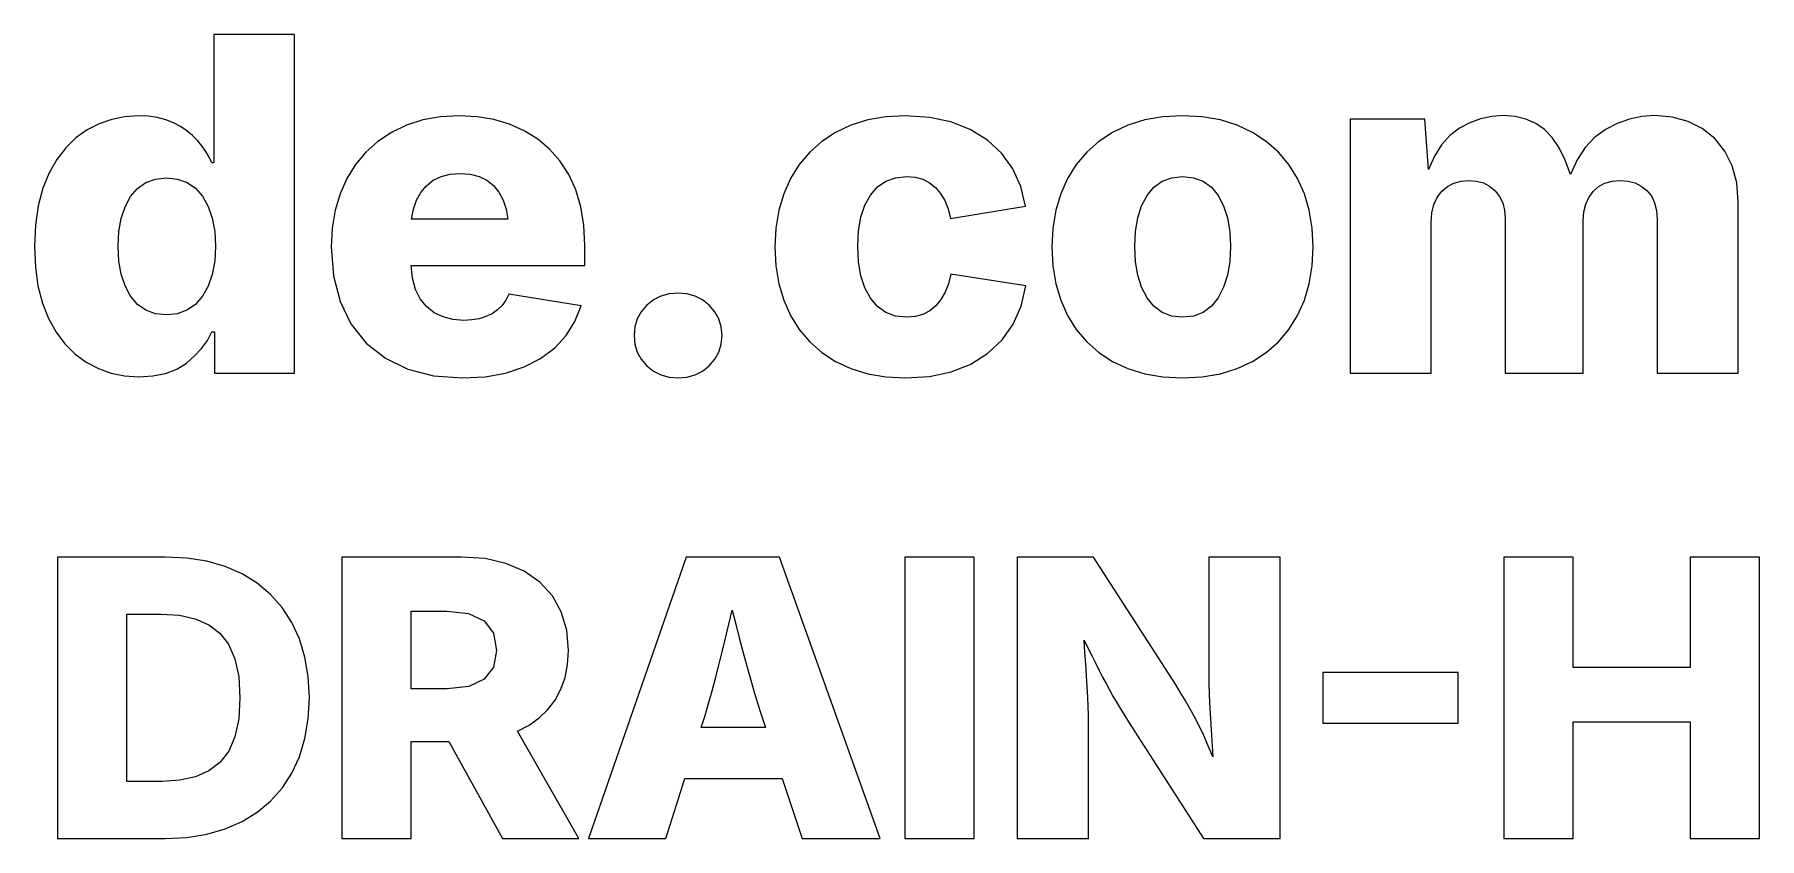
# Model space of a CAD drawing. Header units: metres. Extents: x 1 to 113, y 1 to 12.
# Drawn here: x 34.66 to 55.46, y 1.85 to 11.54 of the extents above; entities that cross this region are included whole.
import ezdxf

# ---------------------------------------------------------------- set-up
doc = ezdxf.new("R2010")
doc.units = ezdxf.units.M

msp = doc.modelspace()

# ---------------------------------------------------------------- linework, layer by layer
for p, q in [((37.8, 11.5402), (36.8239, 11.5402)), ((36.8239, 11.5402), (36.8239, 9.99503)), ((37.8, 7.45805), (37.8, 11.5402)), ((35.4446, 10.4639), (35.2996, 10.3896)), ((35.5951, 10.517), (35.4446, 10.4639)), ((35.751, 10.5488), (35.5951, 10.517)), ((35.9124, 10.5594), (35.751, 10.5488)), ((36.0326, 10.5542), (35.9124, 10.5594)), ((36.1438, 10.5385), (36.0326, 10.5542)), ((36.2458, 10.5124), (36.1438, 10.5385)), ((36.3387, 10.4759), (36.2458, 10.5124)), ((36.4231, 10.4312), (36.3387, 10.4759)), ((36.4996, 10.3807), (36.4231, 10.4312)), ((39.1495, 10.4477), (38.9678, 10.3608)), ((39.3465, 10.5098), (39.1495, 10.4477)), ((39.559, 10.547), (39.3465, 10.5098)), ((39.7868, 10.5594), (39.559, 10.547)), ((40.0008, 10.5482), (39.7868, 10.5594)), ((40.2023, 10.5146), (40.0008, 10.5482)), ((40.3914, 10.4585), (40.2023, 10.5146)), ((40.568, 10.38), (40.3914, 10.4585)), ((44.5053, 10.4477), (44.32, 10.3608)), ((44.7078, 10.5098), (44.5053, 10.4477)), ((44.9274, 10.547), (44.7078, 10.5098)), ((45.1643, 10.5594), (44.9274, 10.547)), ((45.451, 10.5411), (45.1643, 10.5594)), ((45.7108, 10.4861), (45.451, 10.5411)), ((45.9439, 10.3945), (45.7108, 10.4861)), ((47.8442, 10.4477), (47.6589, 10.3608)), ((48.0466, 10.5098), (47.8442, 10.4477)), ((48.2663, 10.547), (48.0466, 10.5098)), ((48.5031, 10.5594), (48.2663, 10.547)), ((48.7399, 10.547), (48.5031, 10.5594)), ((48.9592, 10.5098), (48.7399, 10.547)), ((49.1613, 10.4477), (48.9592, 10.5098)), ((49.3459, 10.3608), (49.1613, 10.4477)), ((51.4208, 10.5211), (50.5205, 10.5211)), ((50.5205, 10.5211), (50.5205, 7.45805)), ((51.4657, 9.91286), (51.4208, 10.5211)), ((51.8401, 10.4101), (51.7247, 10.322)), ((51.9652, 10.4767), (51.8401, 10.4101)), ((52.095, 10.5242), (51.9652, 10.4767)), ((52.2296, 10.5527), (52.095, 10.5242)), ((52.3688, 10.5622), (52.2296, 10.5527)), ((52.5113, 10.5517), (52.3688, 10.5622)), ((52.6413, 10.5204), (52.5113, 10.5517)), ((52.7588, 10.4682), (52.6413, 10.5204)), ((52.8639, 10.3951), (52.7588, 10.4682)), ((53.5987, 10.3964), (53.4677, 10.3003)), ((53.7406, 10.4689), (53.5987, 10.3964)), ((53.8873, 10.5208), (53.7406, 10.4689)), ((54.0386, 10.5518), (53.8873, 10.5208)), ((54.1947, 10.5622), (54.0386, 10.5518)), ((54.405, 10.5449), (54.1947, 10.5622)), ((54.5954, 10.493), (54.405, 10.5449)), ((54.7661, 10.4065), (54.5954, 10.493)), ((54.9169, 10.2855), (54.7661, 10.4065)), ((35.164, 10.2935), (35.0422, 10.1752)), ((35.2996, 10.3896), (35.164, 10.2935)), ((36.5683, 10.3243), (36.4996, 10.3807)), ((36.629, 10.2621), (36.5683, 10.3243)), ((36.6824, 10.1967), (36.629, 10.2621)), ((36.7289, 10.1303), (36.6824, 10.1967)), ((38.8039, 10.2516), (38.6597, 10.1228)), ((38.9678, 10.3608), (38.8039, 10.2516)), ((40.7292, 10.2796), (40.568, 10.38)), ((40.8723, 10.1581), (40.7292, 10.2796)), ((44.1536, 10.2516), (44.0076, 10.1228)), ((44.32, 10.3608), (44.1536, 10.2516)), ((46.1501, 10.2663), (45.9439, 10.3945)), ((46.3234, 10.1067), (46.1501, 10.2663)), ((47.4924, 10.2516), (47.3465, 10.1228)), ((47.6589, 10.3608), (47.4924, 10.2516)), ((49.5118, 10.2516), (49.3459, 10.3608)), ((49.6573, 10.1228), (49.5118, 10.2516)), ((51.6238, 10.2098), (51.5375, 10.0734)), ((51.7247, 10.322), (51.6238, 10.2098)), ((52.9576, 10.2985), (52.8639, 10.3951)), ((53.0409, 10.1759), (52.9576, 10.2985)), ((53.4677, 10.3003), (53.3537, 10.1776)), ((55.0403, 10.1341), (54.9169, 10.2855)), ((34.9341, 10.0346), (34.8396, 9.87173)), ((35.0422, 10.1752), (34.9341, 10.0346)), ((36.7686, 10.0631), (36.7289, 10.1303)), ((36.8015, 9.99503), (36.7686, 10.0631)), ((36.8239, 9.99503), (36.8015, 9.99503)), ((38.6597, 10.1228), (38.5353, 9.97423)), ((40.9971, 10.0153), (40.8723, 10.1581)), ((41.1037, 9.85121), (40.9971, 10.0153)), ((44.0076, 10.1228), (43.8822, 9.97423)), ((46.4576, 9.92107), (46.3234, 10.1067)), ((47.3465, 10.1228), (47.2211, 9.97423)), ((49.7824, 9.97423), (49.6573, 10.1228)), ((51.5375, 10.0734), (51.4657, 9.91286)), ((53.1139, 10.0272), (53.0409, 10.1759)), ((53.1766, 9.85258), (53.1139, 10.0272)), ((53.2566, 10.0284), (53.1766, 9.85258)), ((53.3537, 10.1776), (53.2566, 10.0284)), ((55.1284, 9.9567), (55.0403, 10.1341)), ((34.8396, 9.87173), (34.7629, 9.68596)), ((36.0046, 9.75499), (36.1213, 9.79738)), ((36.1213, 9.79738), (36.2546, 9.81149)), ((36.2546, 9.81149), (36.387, 9.79762)), ((36.387, 9.79762), (36.5039, 9.75601)), ((38.4307, 9.806), (38.3479, 9.62073)), ((38.5353, 9.97423), (38.4307, 9.806)), ((39.3872, 9.71696), (39.4689, 9.78229)), ((39.4689, 9.78229), (39.5642, 9.82895)), ((39.5642, 9.82895), (39.673, 9.85695)), ((39.673, 9.85695), (39.7952, 9.86627)), ((39.7952, 9.86627), (39.916, 9.85712)), ((39.916, 9.85712), (40.0231, 9.82964)), ((40.0231, 9.82964), (40.1166, 9.78383)), ((40.1166, 9.78383), (40.1963, 9.71971)), ((41.1889, 9.66687), (41.1037, 9.85121)), ((43.7773, 9.806), (43.6945, 9.62073)), ((43.8822, 9.97423), (43.7773, 9.806)), ((44.9265, 9.77211), (45.0431, 9.81398)), ((45.0431, 9.81398), (45.1755, 9.82794)), ((45.1755, 9.82794), (45.2783, 9.81972)), ((45.2783, 9.81972), (45.3707, 9.79506)), ((45.3707, 9.79506), (45.4529, 9.75395)), ((46.5527, 9.70941), (46.4576, 9.92107)), ((47.1161, 9.806), (47.0333, 9.62073)), ((47.2211, 9.97423), (47.1161, 9.806)), ((48.2556, 9.7704), (48.3711, 9.81355)), ((48.3711, 9.81355), (48.5031, 9.82794)), ((48.5031, 9.82794), (48.6351, 9.81355)), ((48.6351, 9.81355), (48.7506, 9.7704)), ((49.8872, 9.806), (49.7824, 9.97423)), ((49.9701, 9.62073), (49.8872, 9.806)), ((51.7725, 9.74847), (51.8586, 9.77315)), ((51.8586, 9.77315), (51.9537, 9.78136)), ((51.9537, 9.78136), (52.046, 9.77356)), ((52.046, 9.77356), (52.1294, 9.75018)), ((53.5938, 9.74814), (53.6813, 9.77306)), ((53.6813, 9.77306), (53.7796, 9.78136)), ((53.7796, 9.78136), (53.8721, 9.77382)), ((53.8721, 9.77382), (53.956, 9.75122)), ((55.1812, 9.75327), (55.1284, 9.9567)), ((34.7629, 9.68596), (34.7081, 9.47655)), ((35.7556, 9.46329), (35.8212, 9.58546)), ((35.8212, 9.58546), (35.9046, 9.68436)), ((35.9046, 9.68436), (36.0046, 9.75499)), ((36.5039, 9.75601), (36.6051, 9.68665)), ((36.6051, 9.68665), (36.6907, 9.58955)), ((36.6907, 9.58955), (36.7588, 9.46866)), ((38.3479, 9.62073), (38.2888, 9.42108)), ((39.2676, 9.54128), (39.3198, 9.63571)), ((39.3198, 9.63571), (39.3872, 9.71696)), ((40.1963, 9.71971), (40.2619, 9.63931)), ((40.2619, 9.63931), (40.3127, 9.54471)), ((41.2499, 9.4632), (41.1889, 9.66687)), ((43.6945, 9.62073), (43.6353, 9.42108)), ((44.6732, 9.4821), (44.7407, 9.60461)), ((44.7407, 9.60461), (44.8257, 9.70232)), ((44.8257, 9.70232), (44.9265, 9.77211)), ((45.4529, 9.75395), (45.5246, 9.6964)), ((45.5246, 9.6964), (45.5859, 9.62381)), ((45.5859, 9.62381), (45.6365, 9.53751)), ((46.6087, 9.47174), (46.5527, 9.70941)), ((47.0333, 9.62073), (46.9742, 9.42108)), ((48.009, 9.47313), (48.074, 9.59779)), ((48.074, 9.59779), (48.1565, 9.69847)), ((48.1565, 9.69847), (48.2556, 9.7704)), ((48.7506, 9.7704), (48.8497, 9.69847)), ((48.8497, 9.69847), (48.9322, 9.59779)), ((48.9322, 9.59779), (48.9973, 9.47313)), ((50.0292, 9.42108), (49.9701, 9.62073)), ((51.5313, 9.49092), (51.5711, 9.57722)), ((51.5711, 9.57722), (51.627, 9.64983)), ((51.627, 9.64983), (51.6952, 9.70737)), ((51.6952, 9.70737), (51.7725, 9.74847)), ((52.1294, 9.75018), (52.2038, 9.71123)), ((52.2038, 9.71123), (52.2693, 9.65669)), ((52.2693, 9.65669), (52.3226, 9.58896)), ((52.3226, 9.58896), (52.3608, 9.51045)), ((53.361, 9.494), (53.3987, 9.57661)), ((53.3987, 9.57661), (53.4514, 9.64845)), ((53.4514, 9.64845), (53.5172, 9.70659)), ((53.5172, 9.70659), (53.5938, 9.74814)), ((53.956, 9.75122), (54.0312, 9.71355)), ((54.0312, 9.71355), (54.0979, 9.66081)), ((54.0979, 9.66081), (54.1525, 9.59351)), ((54.1525, 9.59351), (54.1916, 9.51218)), ((55.1988, 9.52382), (55.1812, 9.75327)), ((34.7081, 9.47655), (34.6752, 9.24352)), ((35.7087, 9.32278), (35.7556, 9.46329)), ((36.7588, 9.46866), (36.8074, 9.32791)), ((38.2888, 9.42108), (38.2533, 9.20703)), ((39.2091, 9.31285), (39.2307, 9.43365)), ((39.2307, 9.43365), (39.2676, 9.54128)), ((40.3127, 9.54471), (40.3489, 9.4359)), ((40.3489, 9.4359), (40.3702, 9.31285)), ((41.2864, 9.24016), (41.2499, 9.4632)), ((43.6353, 9.42108), (43.5998, 9.20703)), ((44.625, 9.33784), (44.6732, 9.4821)), ((45.6365, 9.53751), (45.6764, 9.4375)), ((45.6764, 9.4375), (45.7056, 9.32381)), ((45.7056, 9.32381), (46.6087, 9.47174)), ((46.9742, 9.42108), (46.9387, 9.20703)), ((47.9625, 9.32928), (48.009, 9.47313)), ((48.9973, 9.47313), (49.0437, 9.32928)), ((50.0647, 9.20703), (50.0292, 9.42108)), ((51.4994, 9.27722), (51.5073, 9.39093)), ((51.5073, 9.39093), (51.5313, 9.49092)), ((52.3608, 9.51045), (52.3837, 9.42114)), ((52.3837, 9.42114), (52.3913, 9.32106)), ((53.3308, 9.29642), (53.3384, 9.4006)), ((53.3384, 9.4006), (53.361, 9.494)), ((54.1916, 9.51218), (54.215, 9.41679)), ((54.215, 9.41679), (54.2227, 9.30736)), ((55.1988, 7.45805), (55.1988, 9.52382)), ((34.6752, 9.24352), (34.6643, 8.98683)), ((35.6712, 8.98683), (35.6806, 9.16397)), ((35.6806, 9.16397), (35.7087, 9.32278)), ((36.8074, 9.32791), (36.8366, 9.16731)), ((36.8366, 9.16731), (36.8464, 8.98683)), ((38.2533, 9.20703), (38.2414, 8.97859)), ((40.3702, 9.31285), (39.2091, 9.31285)), ((41.2986, 8.99779), (41.2864, 9.24016)), ((43.5998, 9.20703), (43.588, 8.97859)), ((44.5865, 8.98409), (44.5961, 9.17183)), ((44.5961, 9.17183), (44.625, 9.33784)), ((46.9387, 9.20703), (46.9268, 8.97859)), ((47.9254, 8.98409), (47.9346, 9.16628)), ((47.9346, 9.16628), (47.9625, 9.32928)), ((49.0437, 9.32928), (49.0716, 9.16628)), ((49.0716, 9.16628), (49.0809, 8.98409)), ((50.0766, 8.97859), (50.0647, 9.20703)), ((51.4994, 7.45805), (51.4994, 9.27722)), ((52.3913, 9.32106), (52.3913, 7.45805)), ((53.3308, 7.45805), (53.3308, 9.29642)), ((54.2227, 9.30736), (54.2227, 7.45805)), ((34.6643, 8.98683), (34.6748, 8.73727)), ((35.6806, 8.80962), (35.6712, 8.98683)), ((36.8464, 8.98683), (36.8365, 8.8085)), ((38.2414, 8.97859), (38.2678, 8.62988)), ((41.2986, 8.75668), (41.2986, 8.99779)), ((43.588, 8.97859), (43.5998, 8.75026)), ((44.5961, 8.79718), (44.5865, 8.98409)), ((46.9268, 8.97859), (46.9387, 8.75026)), ((47.9346, 8.80165), (47.9254, 8.98409)), ((49.0809, 8.98409), (49.0716, 8.80165)), ((50.0647, 8.75026), (50.0766, 8.97859)), ((34.6748, 8.73727), (34.7064, 8.50909)), ((35.7087, 8.65053), (35.6806, 8.80962)), ((36.8365, 8.8085), (36.8071, 8.64882)), ((39.2204, 8.60129), (39.2035, 8.75668)), ((39.2035, 8.75668), (41.2986, 8.75668)), ((43.5998, 8.75026), (43.6353, 8.53648)), ((44.625, 8.631), (44.5961, 8.79718)), ((46.9387, 8.75026), (46.9742, 8.53648)), ((47.9625, 8.63786), (47.9346, 8.80165)), ((49.0716, 8.80165), (49.0437, 8.63786)), ((50.0292, 8.53648), (50.0647, 8.75026)), ((35.7556, 8.50961), (35.7087, 8.65053)), ((36.8071, 8.64882), (36.758, 8.5078)), ((38.2678, 8.62988), (38.347, 8.32074)), ((39.2571, 8.46661), (39.2204, 8.60129)), ((43.6353, 8.53648), (43.6945, 8.33725)), ((44.6732, 8.48552), (44.625, 8.631)), ((45.6802, 8.53615), (45.6407, 8.43341)), ((45.7084, 8.65257), (45.6802, 8.53615)), ((46.6115, 8.51013), (45.7084, 8.65257)), ((46.9742, 8.53648), (47.0333, 8.33725)), ((48.009, 8.49274), (47.9625, 8.63786)), ((49.0437, 8.63786), (48.9973, 8.49274)), ((49.9701, 8.33725), (50.0292, 8.53648)), ((34.7064, 8.50909), (34.759, 8.30234)), ((35.8212, 8.38684), (35.7556, 8.50961)), ((35.9046, 8.28734), (35.8212, 8.38684)), ((36.6893, 8.38545), (36.6032, 8.28658)), ((36.758, 8.5078), (36.6893, 8.38545)), ((38.347, 8.32074), (38.4789, 8.05113)), ((39.3136, 8.35265), (39.2571, 8.46661)), ((39.39, 8.25941), (39.3136, 8.35265)), ((40.3467, 8.33656), (40.3015, 8.27347)), ((40.3814, 8.40874), (40.3467, 8.33656)), ((41.2537, 8.26903), (40.3814, 8.40874)), ((42.1247, 8.34), (42.0438, 8.27586)), ((42.2145, 8.38582), (42.1247, 8.34)), ((42.3133, 8.4133), (42.2145, 8.38582)), ((42.421, 8.42247), (42.3133, 8.4133)), ((42.5287, 8.4133), (42.421, 8.42247)), ((42.6275, 8.38582), (42.5287, 8.4133)), ((42.7173, 8.34), (42.6275, 8.38582)), ((42.7982, 8.27586), (42.7173, 8.34)), ((43.6945, 8.33725), (43.7773, 8.15256)), ((44.7407, 8.36078), (44.6732, 8.48552)), ((44.8257, 8.2607), (44.7407, 8.36078)), ((45.5898, 8.34438), (45.5275, 8.26903)), ((45.6407, 8.43341), (45.5898, 8.34438)), ((46.5556, 8.2662), (46.6115, 8.51013)), ((47.0333, 8.33725), (47.1161, 8.15256)), ((48.074, 8.36627), (48.009, 8.49274)), ((48.1565, 8.26379), (48.074, 8.36627)), ((48.9322, 8.36627), (48.8497, 8.26379)), ((48.9973, 8.49274), (48.9322, 8.36627)), ((49.8872, 8.15256), (49.9701, 8.33725)), ((34.759, 8.30234), (34.8326, 8.11697)), ((34.8326, 8.11697), (34.9241, 7.95309)), ((36.0046, 8.21628), (35.9046, 8.28734)), ((36.1213, 8.17365), (36.0046, 8.21628)), ((36.2546, 8.15942), (36.1213, 8.17365)), ((36.3859, 8.17355), (36.2546, 8.15942)), ((36.5021, 8.21593), (36.3859, 8.17355)), ((36.6032, 8.28658), (36.5021, 8.21593)), ((39.4828, 8.1869), (39.39, 8.25941)), ((39.5888, 8.13513), (39.4828, 8.1869)), ((39.7079, 8.10405), (39.5888, 8.13513)), ((40.0231, 8.11389), (39.935, 8.09875)), ((40.1047, 8.13914), (40.0231, 8.11389)), ((40.1795, 8.1745), (40.1047, 8.13914)), ((40.2458, 8.21945), (40.1795, 8.1745)), ((40.3015, 8.27347), (40.2458, 8.21945)), ((41.179, 8.08049), (41.2537, 8.26903)), ((41.9291, 8.11115), (41.9005, 8.01517)), ((41.9769, 8.19804), (41.9291, 8.11115)), ((42.0438, 8.27586), (41.9769, 8.19804)), ((42.8651, 8.19804), (42.7982, 8.27586)), ((42.9129, 8.11115), (42.8651, 8.19804)), ((42.9415, 8.01517), (42.9129, 8.11115)), ((43.7773, 8.15256), (43.8822, 7.98492)), ((44.9265, 8.18922), (44.8257, 8.2607)), ((45.0431, 8.14633), (44.9265, 8.18922)), ((45.1755, 8.13203), (45.0431, 8.14633)), ((45.2785, 8.14059), (45.1755, 8.13203)), ((45.3714, 8.16629), (45.2785, 8.14059)), ((45.4545, 8.20909), (45.3714, 8.16629)), ((45.5275, 8.26903), (45.4545, 8.20909)), ((46.4607, 8.0495), (46.5556, 8.2662)), ((47.1161, 8.15256), (47.2211, 7.98492)), ((48.2556, 8.1906), (48.1565, 8.26379)), ((48.3711, 8.14668), (48.2556, 8.1906)), ((48.5031, 8.13203), (48.3711, 8.14668)), ((48.6351, 8.14668), (48.5031, 8.13203)), ((48.7506, 8.1906), (48.6351, 8.14668)), ((48.8497, 8.26379), (48.7506, 8.1906)), ((49.7824, 7.98492), (49.8872, 8.15256)), ((34.9241, 7.95309), (35.0303, 7.81079)), ((36.7476, 7.85251), (36.8015, 7.95396)), ((36.8015, 7.95396), (36.8352, 7.95396)), ((36.8352, 7.95396), (36.8352, 7.45805)), ((38.4789, 8.05113), (38.6635, 7.82109)), ((39.8401, 8.0937), (39.7079, 8.10405)), ((39.935, 8.09875), (39.8401, 8.0937)), ((40.9342, 7.76405), (41.0725, 7.91217)), ((41.0725, 7.91217), (41.179, 8.08049)), ((41.9005, 8.01517), (41.8909, 7.91013)), ((41.8909, 7.91013), (41.9005, 7.80627)), ((42.9511, 7.91013), (42.9415, 8.01517)), ((42.9415, 7.80627), (42.9511, 7.91013)), ((43.8822, 7.98492), (44.0076, 7.83681)), ((46.327, 7.86003), (46.4607, 8.0495)), ((47.2211, 7.98492), (47.3465, 7.83681)), ((49.6573, 7.83681), (49.7824, 7.98492)), ((35.0303, 7.81079), (35.1513, 7.69008)), ((36.594, 7.66551), (36.6784, 7.75635)), ((36.6784, 7.75635), (36.7476, 7.85251)), ((38.6635, 7.82109), (38.8943, 7.6371)), ((40.7643, 7.63614), (40.9342, 7.76405)), ((41.9005, 7.80627), (41.9291, 7.71114)), ((41.9291, 7.71114), (41.9769, 7.62476)), ((42.8651, 7.62476), (42.9129, 7.71114)), ((42.9129, 7.71114), (42.9415, 7.80627)), ((44.0076, 7.83681), (44.1536, 7.70822)), ((44.1536, 7.70822), (44.32, 7.59914)), ((45.9483, 7.56775), (46.1543, 7.69778)), ((46.1543, 7.69778), (46.327, 7.86003)), ((47.3465, 7.83681), (47.4924, 7.70822)), ((47.4924, 7.70822), (47.6589, 7.59914)), ((49.3459, 7.59914), (49.5118, 7.70822)), ((49.5118, 7.70822), (49.6573, 7.83681)), ((35.1513, 7.69008), (35.2869, 7.59093)), ((35.2869, 7.59093), (35.4338, 7.51363)), ((35.4338, 7.51363), (35.5884, 7.4584)), ((36.2437, 7.45567), (36.3781, 7.50746)), ((36.3781, 7.50746), (36.4944, 7.57999)), ((36.4944, 7.57999), (36.594, 7.66551)), ((38.8943, 7.6371), (39.1646, 7.50568)), ((39.1646, 7.50568), (39.4742, 7.42682)), ((40.3432, 7.45944), (40.5661, 7.53307)), ((40.5661, 7.53307), (40.7643, 7.63614)), ((41.9769, 7.62476), (42.0438, 7.5471)), ((42.0438, 7.5471), (42.1247, 7.48297)), ((42.7173, 7.48297), (42.7982, 7.5471)), ((42.7982, 7.5471), (42.8651, 7.62476)), ((44.32, 7.59914), (44.5053, 7.51225)), ((44.5053, 7.51225), (44.7078, 7.45018)), ((45.7147, 7.47485), (45.9483, 7.56775)), ((47.6589, 7.59914), (47.8442, 7.51225)), ((47.8442, 7.51225), (48.0466, 7.45018)), ((48.9592, 7.45018), (49.1613, 7.51225)), ((49.1613, 7.51225), (49.3459, 7.59914)), ((35.5884, 7.4584), (35.7508, 7.42528)), ((35.7508, 7.42528), (35.9208, 7.41423)), ((35.9208, 7.41423), (36.0913, 7.42459)), ((36.0913, 7.42459), (36.2437, 7.45567)), ((36.8352, 7.45805), (37.8, 7.45805)), ((39.4742, 7.42682), (39.8233, 7.40053)), ((39.8233, 7.40053), (40.0956, 7.41527)), ((40.0956, 7.41527), (40.3432, 7.45944)), ((42.1247, 7.48297), (42.2145, 7.43718)), ((42.2145, 7.43718), (42.3133, 7.4097)), ((42.3133, 7.4097), (42.421, 7.40053)), ((42.421, 7.40053), (42.5287, 7.4097)), ((42.5287, 7.4097), (42.6275, 7.43718)), ((42.6275, 7.43718), (42.7173, 7.48297)), ((44.7078, 7.45018), (44.9274, 7.41295)), ((44.9274, 7.41295), (45.1643, 7.40053)), ((45.1643, 7.40053), (45.4533, 7.41911)), ((45.4533, 7.41911), (45.7147, 7.47485)), ((48.0466, 7.45018), (48.2663, 7.41295)), ((48.2663, 7.41295), (48.5031, 7.40053)), ((48.5031, 7.40053), (48.7399, 7.41295)), ((48.7399, 7.41295), (48.9592, 7.45018)), ((50.5205, 7.45805), (51.4994, 7.45805)), ((52.3913, 7.45805), (53.3308, 7.45805)), ((54.2227, 7.45805), (55.1988, 7.45805)), ((36.2394, 5.24106), (34.9402, 5.24106)), ((34.9402, 5.24106), (34.9402, 1.84825)), ((36.4991, 5.22832), (36.2394, 5.24106)), ((36.7402, 5.19011), (36.4991, 5.22832)), ((39.813, 5.24106), (38.3668, 5.24106)), ((38.3668, 5.24106), (38.3668, 1.84825)), ((40.0959, 5.22205), (39.813, 5.24106)), ((40.3473, 5.16505), (40.0959, 5.22205)), ((42.521, 5.24106), (41.3427, 1.84825)), ((43.6424, 5.24106), (42.521, 5.24106)), ((44.8563, 1.84825), (43.6424, 5.24106)), ((45.992, 5.24106), (45.1552, 5.24106)), ((45.1552, 5.24106), (45.1552, 1.84825)), ((45.992, 1.84825), (45.992, 5.24106)), ((47.4295, 5.24106), (46.5096, 5.24106)), ((46.5096, 5.24106), (46.5096, 1.84825)), ((48.4157, 3.70859), (47.4295, 5.24106)), ((49.677, 5.24106), (48.8187, 5.24106)), ((48.8187, 5.24106), (48.8187, 3.79739)), ((49.677, 1.84825), (49.677, 5.24106)), ((53.211, 5.24106), (52.3741, 5.24106)), ((52.3741, 5.24106), (52.3741, 1.84825)), ((53.211, 3.90898), (53.211, 5.24106)), ((55.4562, 5.24106), (54.6217, 5.24106)), ((54.6217, 5.24106), (54.6217, 3.90898)), ((55.4562, 1.84825), (55.4562, 5.24106)), ((36.9627, 5.1264), (36.7402, 5.19011)), ((37.1664, 5.03725), (36.9627, 5.1264)), ((37.3497, 4.92433), (37.1664, 5.03725)), ((40.5671, 5.07005), (40.3473, 5.16505)), ((40.7554, 4.93706), (40.5671, 5.07005)), ((37.5108, 4.78934), (37.3497, 4.92433)), ((37.6496, 4.63229), (37.5108, 4.78934)), ((40.9063, 4.77162), (40.7554, 4.93706)), ((37.7662, 4.45319), (37.6496, 4.63229)), ((39.2037, 3.65169), (39.2037, 4.58984)), ((39.2037, 4.58984), (39.6352, 4.58984)), ((39.6352, 4.58984), (39.8966, 4.56009)), ((41.0141, 4.57928), (40.9063, 4.77162)), ((41.0788, 4.36006), (41.0141, 4.57928)), ((43.0332, 4.43086), (43.0734, 4.60123)), ((43.0734, 4.60123), (43.1162, 4.43185)), ((35.7771, 2.53593), (35.7771, 4.55338)), ((35.7771, 4.55338), (36.192, 4.55338)), ((36.192, 4.55338), (36.4104, 4.53908)), ((36.4104, 4.53908), (36.601, 4.49615)), ((36.601, 4.49615), (36.7636, 4.42464)), ((36.7636, 4.42464), (36.8985, 4.32452)), ((37.8585, 4.2538), (37.7662, 4.45319)), ((39.8966, 4.56009), (40.0833, 4.47086)), ((40.0833, 4.47086), (40.1953, 4.32214)), ((42.9931, 4.26364), (43.0332, 4.43086)), ((43.1162, 4.43185), (43.1593, 4.26534)), ((36.8985, 4.32452), (37.0043, 4.18997)), ((37.0043, 4.18997), (37.0799, 4.01514)), ((37.9245, 4.03593), (37.8585, 4.2538)), ((40.1953, 4.32214), (40.2326, 4.11392)), ((41.1004, 4.11392), (41.0788, 4.36006)), ((42.9532, 4.09955), (42.9931, 4.26364)), ((43.1593, 4.26534), (43.2028, 4.10167)), ((47.326, 4.09123), (47.3157, 4.23917)), ((47.3157, 4.23917), (47.3643, 4.1404)), ((37.0799, 4.01514), (37.1252, 3.80005)), ((37.964, 3.79955), (37.9245, 4.03593)), ((40.2326, 4.11392), (40.1954, 3.9117)), ((41.0904, 3.94514), (41.1004, 4.11392)), ((42.9134, 3.93858), (42.9532, 4.09955)), ((43.2028, 4.10167), (43.2465, 3.94084)), ((47.3355, 3.94798), (47.326, 4.09123)), ((47.3643, 4.1404), (47.4108, 4.04675)), ((47.4108, 4.04675), (47.455, 3.95822)), ((47.455, 3.95822), (47.497, 3.87483)), ((37.1252, 3.80005), (37.1403, 3.54468)), ((37.9772, 3.54468), (37.964, 3.79955)), ((40.0839, 3.76724), (39.8979, 3.68057)), ((40.1954, 3.9117), (40.0839, 3.76724)), ((41.0103, 3.64685), (41.0603, 3.78944)), ((41.0603, 3.78944), (41.0904, 3.94514)), ((42.8319, 3.62721), (42.8731, 3.78105)), ((42.8731, 3.78105), (42.9134, 3.93858)), ((43.2465, 3.94084), (43.2906, 3.78316)), ((43.2906, 3.78316), (43.3354, 3.62889)), ((47.3443, 3.80943), (47.3355, 3.94798)), ((47.3524, 3.67558), (47.3443, 3.80943)), ((47.497, 3.87483), (47.5381, 3.79485)), ((47.5381, 3.79485), (47.5794, 3.71657)), ((48.8187, 3.79739), (48.8197, 3.70306)), ((51.8232, 3.84978), (50.1945, 3.84978)), ((50.1945, 3.84978), (50.1945, 3.23724)), ((51.8232, 3.23724), (51.8232, 3.84978)), ((54.6217, 3.90898), (53.211, 3.90898)), ((37.1403, 3.54468), (37.1253, 3.28928)), ((37.964, 3.28885), (37.9772, 3.54468)), ((39.6376, 3.65169), (39.2037, 3.65169)), ((39.8979, 3.68057), (39.6376, 3.65169)), ((40.9403, 3.51735), (41.0103, 3.64685)), ((42.7896, 3.47707), (42.8319, 3.62721)), ((43.3354, 3.62889), (43.3807, 3.47806)), ((47.3591, 3.55057), (47.3524, 3.67558)), ((47.3639, 3.43849), (47.3591, 3.55057)), ((47.5794, 3.71657), (47.621, 3.64001)), ((47.621, 3.64001), (47.663, 3.56516)), ((47.663, 3.56516), (47.7063, 3.49016)), ((48.4745, 3.61311), (48.4157, 3.70859)), ((48.5325, 3.51562), (48.4745, 3.61311)), ((48.8197, 3.70306), (48.8226, 3.59761)), ((48.8226, 3.59761), (48.8274, 3.48105)), ((40.7468, 3.30103), (40.8519, 3.40178)), ((40.8519, 3.40178), (40.9403, 3.51735)), ((42.6988, 3.18491), (42.7462, 3.33063)), ((42.7462, 3.33063), (42.7896, 3.47707)), ((43.3807, 3.47806), (43.4267, 3.33063)), ((43.4267, 3.33063), (43.4741, 3.18491)), ((47.3668, 3.33937), (47.3639, 3.43849)), ((47.3678, 3.2532), (47.3668, 3.33937)), ((47.7063, 3.49016), (47.7522, 3.41316)), ((47.7522, 3.41316), (47.8006, 3.33418)), ((47.8006, 3.33418), (47.8515, 3.2532)), ((48.5895, 3.41615), (48.5325, 3.51562)), ((48.6457, 3.31467), (48.5895, 3.41615)), ((48.8274, 3.48105), (48.8342, 3.35339)), ((48.8342, 3.35339), (48.8421, 3.22089)), ((37.1253, 3.28928), (37.0802, 3.07417)), ((37.9245, 3.05196), (37.964, 3.28885)), ((40.4863, 3.14391), (40.6249, 3.21506)), ((41.2236, 1.84825), (40.4863, 3.14391)), ((40.6249, 3.21506), (40.7468, 3.30103)), ((43.4741, 3.18491), (42.6988, 3.18491)), ((47.3678, 1.84825), (47.3678, 3.2532)), ((47.8515, 3.2532), (48.7547, 1.84825)), ((48.7014, 3.20766), (48.6457, 3.31467)), ((48.7571, 3.09154), (48.7014, 3.20766)), ((48.8421, 3.22089), (48.8505, 3.08981)), ((50.1945, 3.23724), (51.8232, 3.23724)), ((53.211, 3.2532), (54.6217, 3.2532)), ((53.211, 1.84825), (53.211, 3.2532)), ((54.6217, 3.2532), (54.6217, 1.84825)), ((37.0802, 3.07417), (37.005, 2.89932)), ((37.8585, 2.83398), (37.9245, 3.05196)), ((39.2037, 3.01637), (39.6589, 3.01637)), ((39.2037, 1.84825), (39.2037, 3.01637)), ((39.6589, 3.01637), (40.3061, 1.84825)), ((48.8128, 2.96629), (48.7571, 3.09154)), ((48.8686, 2.83194), (48.8128, 2.96629)), ((48.8505, 3.08981), (48.8593, 2.96016)), ((48.8593, 2.96016), (48.8686, 2.83194)), ((36.8997, 2.76476), (36.7659, 2.66464)), ((37.005, 2.89932), (36.8997, 2.76476)), ((37.7662, 2.63495), (37.8585, 2.83398)), ((36.2038, 2.53593), (35.7771, 2.53593)), ((36.418, 2.55023), (36.2038, 2.53593)), ((36.6054, 2.59314), (36.418, 2.55023)), ((36.7659, 2.66464), (36.6054, 2.59314)), ((37.6496, 2.45634), (37.7662, 2.63495)), ((42.2721, 1.84825), (42.502, 2.57008)), ((42.502, 2.57008), (43.678, 2.57008)), ((43.678, 2.57008), (43.9174, 1.84825)), ((37.3497, 2.16489), (37.5108, 2.29967)), ((37.5108, 2.29967), (37.6496, 2.45634)), ((37.1664, 2.05203), (37.3497, 2.16489)), ((36.4991, 1.86099), (36.7402, 1.8992)), ((36.7402, 1.8992), (36.9627, 1.96288)), ((36.9627, 1.96288), (37.1664, 2.05203)), ((34.9402, 1.84825), (36.2394, 1.84825)), ((36.2394, 1.84825), (36.4991, 1.86099)), ((38.3668, 1.84825), (39.2037, 1.84825)), ((40.3061, 1.84825), (41.2236, 1.84825)), ((41.3427, 1.84825), (42.2721, 1.84825)), ((43.9174, 1.84825), (44.8563, 1.84825)), ((45.1552, 1.84825), (45.992, 1.84825)), ((46.5096, 1.84825), (47.3678, 1.84825)), ((48.7547, 1.84825), (49.677, 1.84825)), ((52.3741, 1.84825), (53.211, 1.84825)), ((54.6217, 1.84825), (55.4562, 1.84825))]:
    msp.add_line(p, q)

doc.saveas('drawing.dxf')
